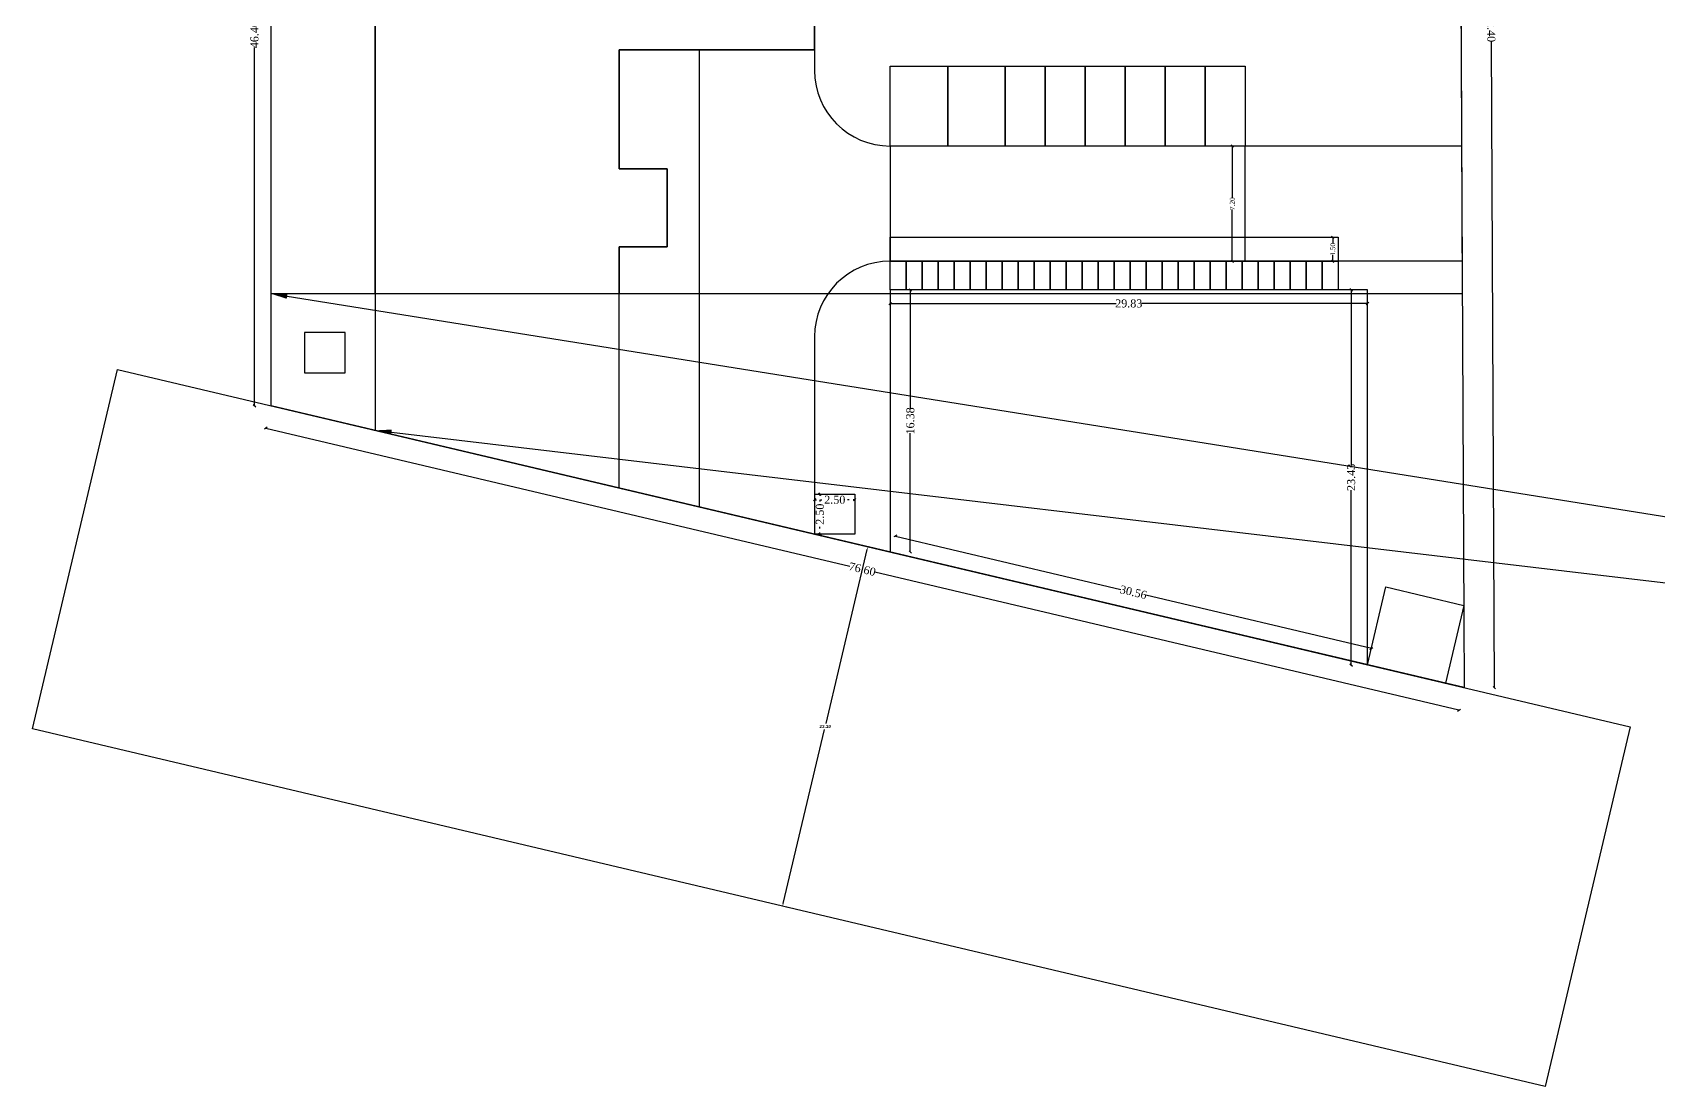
# Model space of a CAD drawing. Header units: metres. Extents: x 0 to 2048, y 111 to 219.
# Drawn here: x 1715.3 to 1816.9, y 110.7 to 176.6 of the extents above; entities that cross this region are included whole.
import ezdxf

# ---------------------------------------------------------------- set-up
doc = ezdxf.new("R2010")
doc.units = ezdxf.units.M
doc.header["$LTSCALE"] = 0.5
doc.header["$MEASUREMENT"] = 0
doc.header["$PDMODE"] = 3
doc.linetypes.add('DOT', pattern=[0.25, 0, -0.25])
for name, color, linetype in [('AISLE_WIDTH_2', 8, 'Continuous'), ('BLK_1_COVERED_AREA', 140, 'Continuous'), ('BLK_1_LVL_0_BLDG_FOOT_PRINT', 1, 'Continuous'), ('BLK_1_LVL_0_FRONT_SETBACK', 2, 'Continuous'), ('BLK_1_LVL_0_SIDE_SETBACK1', 171, 'Continuous'), ('BLK_1_LVL_0_SIDE_SETBACK2', 102, 'Continuous'), ('DRIVE_WAY', 254, 'Continuous'), ('GUARD_ROOM', 2, 'Continuous'), ('OSR_PLAN', 7, 'Continuous'), ('PARKING_SLOT', 30, 'Continuous'), ('PLOT_BOUNDARY', 70, 'Continuous'), ('TWO_WHEELER_PARKING', 2, 'Continuous')]:
    doc.layers.add(name, color=color, linetype=linetype)
for name, color, linetype, lineweight in [('layout bou', 1, 'Continuous', 60), ('layout bou @ 1', 1, 'Continuous', 60), ('PER_AISLE_WIDTH', 5, 'Continuous', 0), ('ROAD_WIDTH', 1, 'Continuous', 13), ('TRANSFORMER_YARD', 7, 'Continuous', 0), ('TWO_WHEELER_DRIVE_WAY', 6, 'Continuous', 0), ('WASTE_DISPOSAL', 7, 'Continuous', 0)]:
    doc.layers.add(name, color=color, linetype=linetype, lineweight=lineweight)
doc.styles.add('Isa-', font='times.ttf')
doc.styles.get("Standard").update_dxf_attribs({"font": ''})
doc.styles.get('Standard').set_extended_font_data('Arial Black')
doc.dimstyles.new('Building Arrow', dxfattribs={"dimscale": 0, "dimtxt": 1, "dimasz": 1, "dimexe": 0.18, "dimexo": 0.0625, "dimgap": 0.09, "dimtad": 0, "dimdec": 1, "dimzin": 0, "dimdsep": 46, "dimtxsty": 'Standard', "dimcen": 0.09, "dimse1": 1, "dimse2": 1, "dimclrt": 7, "dimadec": 1, "dimazin": 0, "dimtfac": 1, "dimtdec": 1, "dimtofl": 0, "dimtmove": 0, "dimatfit": 3, "dimfxl": 0, "dimtolj": 1, "dimtzin": 0, "dimarcsym": 0})
doc.dimstyles.new('STANDARD$0', dxfattribs={"dimtxt": 0.5, "dimasz": 0.1, "dimexe": 2, "dimexo": 2, "dimgap": 0, "dimtad": 0, "dimzin": 0, "dimdsep": 46, "dimtxsty": 'Standard', "dimblk": 'OBLIQUE', "dimcen": -0.0625, "dimse1": 1, "dimse2": 1, "dimclrd": 3, "dimclre": 9, "dimadec": 0, "dimazin": 0, "dimtfac": 1, "dimtix": 1, "dimtofl": 0, "dimtmove": 2, "dimatfit": 3, "dimldrblk": 'OBLIQUE', "dimfxl": 0, "dimtolj": 1, "dimtzin": 0, "dimarcsym": 0})

# ---------------------------------------------------------------- blocks, each defined once
blk = doc.blocks.new('*D4')
at = {"layer": 'Defpoints', "color": 0, "lineweight": -3}
for p in [(1730.17, 160.22), (1730.17, 160.22), (1916.25, 130.45)]:
    blk.add_point(p, dxfattribs=at)
at = {"layer": 'layout bou', "color": 0, "lineweight": -2}
for p, q in [((1731.16, 160.06), (1821.12, 145.67)), ((1915.26, 130.61), (1825.3, 145))]:
    blk.add_line(p, q, dxfattribs=at)
at = {"layer": 'layout bou', "color": 0, "lineweight": -3}
for points in [[(1731.19, 160.23), (1731.14, 159.9), (1730.17, 160.22)], [(1915.29, 130.78), (1915.24, 130.45), (1916.25, 130.45)]]:
    blk.add_solid(points, dxfattribs=at)
at = {"layer": 'layout bou', "color": 7, "lineweight": 15, "insert": (1823.21, 145.34), "char_height": 1, "attachment_point": 5, "rotation": 350.9115}
blk.add_mtext('\\A1;188.4', dxfattribs=at)
blk = doc.blocks.new('*D8')
at = {"layer": 'Defpoints', "color": 0, "lineweight": -3}
for p in [(1736.69, 151.68), (1736.69, 151.68), (1916.25, 130.45)]:
    blk.add_point(p, dxfattribs=at)
at = {"layer": 'layout bou', "color": 0, "lineweight": -2}
for p, q in [((1737.69, 151.56), (1824.39, 141.31)), ((1915.26, 130.57), (1828.56, 140.82))]:
    blk.add_line(p, q, dxfattribs=at)
at = {"layer": 'layout bou', "color": 0, "lineweight": -3}
for points in [[(1737.71, 151.73), (1737.67, 151.4), (1736.69, 151.68)], [(1915.28, 130.74), (1915.24, 130.41), (1916.25, 130.45)]]:
    blk.add_solid(points, dxfattribs=at)
at = {"layer": 'layout bou', "color": 7, "lineweight": 15, "insert": (1826.47, 141.07), "char_height": 1, "attachment_point": 5, "rotation": 353.2586}
blk.add_mtext('\\A1;180.8', dxfattribs=at)
blk = doc.blocks.new('*D9')
at = {"layer": 'Defpoints', "color": 0, "lineweight": -3}
for p in [(1764.13, 208.03), (1764.13, 208.03), (1929.98, 145.7)]:
    blk.add_point(p, dxfattribs=at)
at = {"layer": 'layout bou', "color": 0, "lineweight": -2}
for p, q in [((1765.06, 207.68), (1845.09, 177.61)), ((1929.04, 146.06), (1849.02, 176.13))]:
    blk.add_line(p, q, dxfattribs=at)
at = {"layer": 'layout bou', "color": 0, "lineweight": -3}
for points in [[(1765.12, 207.84), (1765, 207.52), (1764.13, 208.03)], [(1929.1, 146.21), (1928.98, 145.9), (1929.98, 145.7)]]:
    blk.add_solid(points, dxfattribs=at)
at = {"layer": 'layout bou', "color": 7, "lineweight": 15, "insert": (1847.05, 176.87), "char_height": 1, "attachment_point": 5, "rotation": 339.4036}
blk.add_mtext('\\A1;177.2', dxfattribs=at)
blk = doc.blocks.new('_Oblique')
at = {"color": 0, "linetype": 'ByBlock', "lineweight": -2}
blk.add_line((-0.5, -0.5), (0.5, 0.5), dxfattribs=at)
blk = doc.blocks.new('*D11')
at = {"layer": 'Defpoints', "color": 0, "lineweight": -3, "ltscale": 2}
for p in [(1791.04, 169.45), (1790.23, 162.25), (1791.04, 162.25)]:
    blk.add_point(p, dxfattribs=at)
at = {"layer": 'DRIVE_WAY', "color": 3, "lineweight": -2, "ltscale": 2}
for p, q in [((1790.23, 169.45), (1790.23, 166.23)), ((1790.23, 162.25), (1790.23, 165.48))]:
    blk.add_line(p, q, dxfattribs=at)
at = {"layer": 'DRIVE_WAY', "color": 3, "lineweight": -2, "ltscale": 2, "xscale": 0.15, "yscale": 0.15, "zscale": 0.15}
for p, rotation in [((1790.23, 169.45), 90), ((1790.23, 162.25), 270)]:
    blk.add_blockref('_Oblique', p, dxfattribs=dict(at, rotation=rotation))
at = {"layer": 'DRIVE_WAY', "color": 0, "lineweight": -3, "ltscale": 2, "insert": (1790.23, 165.85), "char_height": 0.3, "attachment_point": 5, "rotation": 90, "style": 'Isa-'}
blk.add_mtext('\\A1;7.20', dxfattribs=at)
blk = doc.blocks.new('*D12')
at = {"layer": 'Defpoints', "color": 0, "lineweight": -3, "ltscale": 2}
for p in [(1791.04, 169.45), (1790.23, 162.25), (1791.04, 162.25)]:
    blk.add_point(p, dxfattribs=at)
at = {"layer": 'PER_AISLE_WIDTH', "color": 3, "lineweight": -2, "ltscale": 2}
for p, q in [((1790.23, 169.45), (1790.23, 166.23)), ((1790.23, 162.25), (1790.23, 165.48))]:
    blk.add_line(p, q, dxfattribs=at)
at = {"layer": 'PER_AISLE_WIDTH', "color": 3, "lineweight": -2, "ltscale": 2, "xscale": 0.15, "yscale": 0.15, "zscale": 0.15}
for p, rotation in [((1790.23, 169.45), 90), ((1790.23, 162.25), 270)]:
    blk.add_blockref('_Oblique', p, dxfattribs=dict(at, rotation=rotation))
at = {"layer": 'PER_AISLE_WIDTH', "color": 0, "lineweight": -3, "ltscale": 2, "insert": (1790.23, 165.85), "char_height": 0.3, "attachment_point": 5, "rotation": 90, "style": 'Isa-'}
blk.add_mtext('\\A1;7.20', dxfattribs=at)
blk = doc.blocks.new('*D10')
at = {"layer": 'AISLE_WIDTH_2', "color": 3, "lineweight": -2, "ltscale": 2}
for p, q in [((1790.23, 169.45), (1790.23, 166.23)), ((1790.23, 162.25), (1790.23, 165.48))]:
    blk.add_line(p, q, dxfattribs=at)
at = {"layer": 'Defpoints', "color": 0, "lineweight": -3, "ltscale": 2}
for p in [(1791.04, 169.45), (1790.23, 162.25), (1791.04, 162.25)]:
    blk.add_point(p, dxfattribs=at)
at = {"layer": 'AISLE_WIDTH_2', "color": 3, "lineweight": -2, "ltscale": 2, "xscale": 0.15, "yscale": 0.15, "zscale": 0.15}
for p, rotation in [((1790.23, 169.45), 90), ((1790.23, 162.25), 270)]:
    blk.add_blockref('_Oblique', p, dxfattribs=dict(at, rotation=rotation))
at = {"layer": 'AISLE_WIDTH_2', "color": 0, "lineweight": -3, "ltscale": 2, "insert": (1790.23, 165.85), "char_height": 0.3, "attachment_point": 5, "rotation": 90, "style": 'Isa-'}
blk.add_mtext('\\A1;7.20', dxfattribs=at)
blk = doc.blocks.new('*D14')
at = {"color": 3, "lineweight": -2, "ltscale": 2}
for p, q in [((1729.13, 199.62), (1729.13, 177.23)), ((1729.13, 153.22), (1729.13, 175.61))]:
    blk.add_line(p, q, dxfattribs=at)
at = {"layer": 'Defpoints', "color": 0, "lineweight": -3, "ltscale": 2}
for p in [(1730.17, 199.62), (1729.13, 153.22), (1730.17, 153.22)]:
    blk.add_point(p, dxfattribs=at)
at = {"color": 3, "lineweight": -2, "ltscale": 2, "xscale": 0.15, "yscale": 0.15, "zscale": 0.15}
for p, rotation in [((1729.13, 199.62), 90), ((1729.13, 153.22), 270)]:
    blk.add_blockref('_Oblique', p, dxfattribs=dict(at, rotation=rotation))
at = {"color": 0, "lineweight": -3, "ltscale": 2, "insert": (1729.13, 176.42), "char_height": 0.5, "attachment_point": 5, "rotation": 90, "style": 'Isa-'}
blk.add_mtext('\\A1;46.40', dxfattribs=at)
blk = doc.blocks.new('*D15')
at = {"color": 3, "lineweight": -2, "ltscale": 2}
for p, q in [((1806.22, 218), (1806.41, 177.6)), ((1806.61, 135.6), (1806.42, 176.01))]:
    blk.add_line(p, q, dxfattribs=at)
at = {"layer": 'Defpoints', "color": 0, "lineweight": -3, "ltscale": 2}
for p in [(1804.33, 217.99), (1804.72, 135.6), (1806.61, 135.6)]:
    blk.add_point(p, dxfattribs=at)
at = {"color": 3, "lineweight": -2, "ltscale": 2, "xscale": 0.15, "yscale": 0.15, "zscale": 0.15}
for p, rotation in [((1806.22, 218), 90.26824703703583), ((1806.61, 135.6), 270.2682470370358)]:
    blk.add_blockref('_Oblique', p, dxfattribs=dict(at, rotation=rotation))
at = {"color": 0, "lineweight": -3, "ltscale": 2, "insert": (1806.41, 176.8), "char_height": 0.5, "attachment_point": 5, "rotation": 270.2682, "style": 'Isa-'}
blk.add_mtext('\\A1;82.40', dxfattribs=at)
blk = doc.blocks.new('*D16')
at = {"color": 3, "lineweight": -2, "ltscale": 2}
for p, q in [((1729.84, 151.82), (1766.33, 143.19)), ((1804.39, 134.19), (1767.9, 142.82))]:
    blk.add_line(p, q, dxfattribs=at)
at = {"layer": 'Defpoints', "color": 0, "lineweight": -3, "ltscale": 2}
for p in [(1730.17, 153.22), (1804.72, 135.6), (1804.39, 134.19)]:
    blk.add_point(p, dxfattribs=at)
at = {"color": 3, "lineweight": -2, "ltscale": 2, "xscale": 0.15, "yscale": 0.15, "zscale": 0.15}
for p, rotation in [((1729.84, 151.82), 166.6970485847988), ((1804.39, 134.19), 346.6970485847988)]:
    blk.add_blockref('_Oblique', p, dxfattribs=dict(at, rotation=rotation))
at = {"color": 0, "lineweight": -3, "ltscale": 2, "insert": (1767.11, 143), "char_height": 0.5, "attachment_point": 5, "rotation": 346.697, "style": 'Isa-'}
blk.add_mtext('\\A1;76.60', dxfattribs=at)
blk = doc.blocks.new('*D31')
at = {"layer": 'Defpoints', "color": 0, "lineweight": -3}
for p in [(1767.45, 144.41), (1767.83, 144.32), (1762.52, 121.84)]:
    blk.add_point(p, dxfattribs=at)
at = {"layer": 'ROAD_WIDTH', "color": 0, "lineweight": -2}
for p, q in [((1767.77, 144.33), (1767.27, 144.45)), ((1767.4, 144.23), (1764.83, 133.35)), ((1762.17, 122.1), (1764.75, 132.98)), ((1762.46, 121.85), (1761.96, 121.97))]:
    blk.add_line(p, q, dxfattribs=at)
at = {"layer": 'ROAD_WIDTH', "color": 0, "lineweight": -3}
for points in [[(1767.38, 144.24), (1767.43, 144.23), (1767.45, 144.41)], [(1762.14, 122.11), (1762.2, 122.1), (1762.13, 121.93)]]:
    blk.add_solid(points, dxfattribs=at)
at = {"layer": 'ROAD_WIDTH', "color": 0, "lineweight": -3, "insert": (1764.79, 133.17), "char_height": 0.18, "attachment_point": 5}
blk.add_mtext('\\A1;23.10', dxfattribs=at)
blk = doc.blocks.new('*D33')
at = {"layer": 'Defpoints', "color": 0, "lineweight": -3, "ltscale": 2}
for p in [(1796.84, 163.75), (1796.51, 162.25), (1796.84, 162.25)]:
    blk.add_point(p, dxfattribs=at)
at = {"layer": 'TWO_WHEELER_DRIVE_WAY', "color": 3, "lineweight": -2, "ltscale": 2}
for p, q in [((1796.51, 163.75), (1796.51, 163.36)), ((1796.51, 162.25), (1796.51, 162.65))]:
    blk.add_line(p, q, dxfattribs=at)
at = {"layer": 'TWO_WHEELER_DRIVE_WAY', "color": 3, "lineweight": -2, "ltscale": 2, "xscale": 0.15, "yscale": 0.15, "zscale": 0.15}
for p, rotation in [((1796.51, 163.75), 90), ((1796.51, 162.25), 270)]:
    blk.add_blockref('_Oblique', p, dxfattribs=dict(at, rotation=rotation))
at = {"layer": 'TWO_WHEELER_DRIVE_WAY', "color": 0, "lineweight": -3, "ltscale": 2, "insert": (1796.51, 163), "char_height": 0.3, "attachment_point": 5, "rotation": 90, "style": 'Isa-'}
blk.add_mtext('\\A1;1.50', dxfattribs=at)
blk = doc.blocks.new('*D77')
at = {"color": 3, "lineweight": -2, "ltscale": 2}
for p, q in [((1770.11, 160.45), (1770.11, 153.03)), ((1770.11, 144.08), (1770.11, 151.5))]:
    blk.add_line(p, q, dxfattribs=at)
at = {"layer": 'Defpoints', "color": 0, "lineweight": -3, "ltscale": 2}
for p in [(1768.84, 160.45), (1770.11, 160.45), (1768.84, 144.08)]:
    blk.add_point(p, dxfattribs=at)
at = {"color": 3, "lineweight": -2, "ltscale": 2, "xscale": 0.15, "yscale": 0.15, "zscale": 0.15}
for p, rotation in [((1770.11, 160.45), 90), ((1770.11, 144.08), 270)]:
    blk.add_blockref('_Oblique', p, dxfattribs=dict(at, rotation=rotation))
at = {"color": 0, "lineweight": -3, "ltscale": 2, "insert": (1770.11, 152.27), "char_height": 0.5, "attachment_point": 5, "rotation": 90, "style": 'Isa-'}
blk.add_mtext('\\A1;16.38', dxfattribs=at)
blk = doc.blocks.new('*D78')
at = {"color": 3, "lineweight": -2, "ltscale": 2}
for p, q in [((1769.18, 145.07), (1783.27, 141.74)), ((1798.92, 138.04), (1784.83, 141.37))]:
    blk.add_line(p, q, dxfattribs=at)
at = {"layer": 'Defpoints', "color": 0, "lineweight": -3, "ltscale": 2}
for p in [(1768.94, 144.06), (1798.92, 138.04), (1798.68, 137.02)]:
    blk.add_point(p, dxfattribs=at)
at = {"color": 3, "lineweight": -2, "ltscale": 2, "xscale": 0.15, "yscale": 0.15, "zscale": 0.15}
for p, rotation in [((1769.18, 145.07), 166.6970485847875), ((1798.92, 138.04), 346.6970485847876)]:
    blk.add_blockref('_Oblique', p, dxfattribs=dict(at, rotation=rotation))
at = {"color": 0, "lineweight": -3, "ltscale": 2, "insert": (1784.05, 141.56), "char_height": 0.5, "attachment_point": 5, "rotation": 346.697, "style": 'Isa-'}
blk.add_mtext('\\A1;30.56', dxfattribs=at)
blk = doc.blocks.new('*D79')
at = {"color": 3, "lineweight": -2, "ltscale": 2}
for p, q in [((1797.66, 160.45), (1797.66, 149.53)), ((1797.66, 137.02), (1797.66, 147.95))]:
    blk.add_line(p, q, dxfattribs=at)
at = {"layer": 'Defpoints', "color": 0, "lineweight": -3, "ltscale": 2}
for p in [(1797.66, 160.45), (1798.68, 160.45), (1798.68, 137.02)]:
    blk.add_point(p, dxfattribs=at)
at = {"color": 3, "lineweight": -2, "ltscale": 2, "xscale": 0.15, "yscale": 0.15, "zscale": 0.15}
for p, rotation in [((1797.66, 160.45), 89.99991434520918), ((1797.66, 137.02), 269.9999143452092)]:
    blk.add_blockref('_Oblique', p, dxfattribs=dict(at, rotation=rotation))
at = {"color": 0, "lineweight": -3, "ltscale": 2, "insert": (1797.66, 148.74), "char_height": 0.5, "attachment_point": 5, "rotation": 89.9999, "style": 'Isa-'}
blk.add_mtext('\\A1;23.43', dxfattribs=at)
blk = doc.blocks.new('*D80')
at = {"color": 3, "lineweight": -2, "ltscale": 2}
for p, q in [((1768.84, 159.61), (1782.97, 159.61)), ((1798.68, 159.61), (1784.55, 159.61))]:
    blk.add_line(p, q, dxfattribs=at)
at = {"layer": 'Defpoints', "color": 0, "lineweight": -3, "ltscale": 2}
for p in [(1768.84, 160.45), (1798.68, 160.45), (1798.68, 159.61)]:
    blk.add_point(p, dxfattribs=at)
at = {"color": 3, "lineweight": -2, "ltscale": 2, "xscale": 0.15, "yscale": 0.15, "zscale": 0.15, "rotation": 180}
blk.add_blockref('_Oblique', (1768.84, 159.61), dxfattribs=at)
at = {"color": 3, "lineweight": -2, "ltscale": 2, "xscale": 0.15, "yscale": 0.15, "zscale": 0.15}
blk.add_blockref('_Oblique', (1798.68, 159.61), dxfattribs=at)
at = {"color": 0, "lineweight": -3, "ltscale": 2, "insert": (1783.76, 159.61), "char_height": 0.5, "attachment_point": 5, "style": 'Isa-'}
blk.add_mtext('\\A1;29.83', dxfattribs=at)
blk = doc.blocks.new('*D127')
at = {"layer": 'Defpoints', "color": 0, "lineweight": -3, "ltscale": 2}
for p in [(1764.14, 147.69), (1766.64, 147.69), (1766.64, 147.34)]:
    blk.add_point(p, dxfattribs=at)
at = {"layer": 'GUARD_ROOM', "color": 3, "linetype": 'DOT', "lineweight": -2, "ltscale": 2}
for p, q in [((1764.14, 147.34), (1764.77, 147.34)), ((1766.64, 147.34), (1766.02, 147.34))]:
    blk.add_line(p, q, dxfattribs=at)
at = {"layer": 'GUARD_ROOM', "color": 3, "lineweight": -2, "ltscale": 2, "xscale": 0.15, "yscale": 0.15, "zscale": 0.15, "rotation": 180}
blk.add_blockref('_Oblique', (1764.14, 147.34), dxfattribs=at)
at = {"layer": 'GUARD_ROOM', "color": 3, "lineweight": -2, "ltscale": 2, "xscale": 0.15, "yscale": 0.15, "zscale": 0.15}
blk.add_blockref('_Oblique', (1766.64, 147.34), dxfattribs=at)
at = {"layer": 'GUARD_ROOM', "color": 0, "lineweight": -3, "ltscale": 2, "insert": (1765.39, 147.34), "char_height": 0.5, "attachment_point": 5, "style": 'Isa-'}
blk.add_mtext('\\A1;2.50', dxfattribs=at)
blk = doc.blocks.new('*D128')
at = {"layer": 'Defpoints', "color": 0, "lineweight": -3, "ltscale": 2}
for p in [(1764.14, 147.69), (1764.46, 147.69), (1764.14, 145.19)]:
    blk.add_point(p, dxfattribs=at)
at = {"layer": 'GUARD_ROOM', "color": 3, "linetype": 'DOT', "lineweight": -2, "ltscale": 2}
for p, q in [((1764.46, 147.69), (1764.46, 147.06)), ((1764.46, 145.19), (1764.46, 145.81))]:
    blk.add_line(p, q, dxfattribs=at)
at = {"layer": 'GUARD_ROOM', "color": 3, "lineweight": -2, "ltscale": 2, "xscale": 0.15, "yscale": 0.15, "zscale": 0.15}
for p, rotation in [((1764.46, 147.69), 90), ((1764.46, 145.19), 270)]:
    blk.add_blockref('_Oblique', p, dxfattribs=dict(at, rotation=rotation))
at = {"layer": 'GUARD_ROOM', "color": 0, "lineweight": -3, "ltscale": 2, "insert": (1764.46, 146.44), "char_height": 0.5, "attachment_point": 5, "rotation": 90, "style": 'Isa-'}
blk.add_mtext('\\A1;2.50', dxfattribs=at)

msp = doc.modelspace()

# ---------------------------------------------------------------- linework, layer by layer
at = {"color": 2, "lineweight": -3, "ltscale": 2}
for p, q in [((1756.92408, 175.47078), (1756.92408, 146.89589)), ((1764.12408, 175.47078), (1764.12408, 174.17496)), ((1804.55964, 169.45496), (1768.84408, 169.45496)), ((1804.59335, 169.45496), (1803.65644, 169.45496)), ((1804.59335, 162.25496), (1768.84408, 162.25496)), ((1764.12408, 157.53496), (1764.12408, 145.1935))]:
    msp.add_line(p, q, dxfattribs=at)
for centre, start, end in [((1768.84408, 174.17496), 180, 270), ((1768.84408, 157.53496), 90, 180)]:
    msp.add_arc(centre, 4.72, start, end, dxfattribs=at)
at = {"layer": 'AISLE_WIDTH_2', "color": 8, "lineweight": -3, "ltscale": 2}
msp.add_lwpolyline([(1791.04408, 169.45496), (1768.84408, 169.45496), (1768.84408, 162.25496), (1791.04408, 162.25496)], close=True, dxfattribs=at)
at = {"layer": 'BLK_1_COVERED_AREA', "lineweight": -3}
msp.add_lwpolyline([(1736.67408, 190.72078), (1764.12408, 190.72078), (1764.12408, 175.47078), (1751.92408, 175.47078), (1751.92408, 168.02678), (1754.92408, 168.02678), (1754.92408, 163.15078), (1751.92408, 163.15065), (1751.92408, 160.22078), (1736.67408, 160.22078), (1736.67408, 190.72078)], close=True, dxfattribs=at)
at = {"layer": 'BLK_1_LVL_0_BLDG_FOOT_PRINT', "lineweight": -3, "ltscale": 400}
msp.add_lwpolyline([(1736.67408, 190.72078), (1764.12408, 190.72078), (1764.12408, 175.47078), (1751.92408, 175.47078), (1751.92408, 168.02678), (1754.92408, 168.02678), (1754.92408, 163.15078), (1751.92408, 163.15065), (1751.92408, 160.22078), (1736.67408, 160.22078), (1736.67408, 190.72078)], close=True, dxfattribs=at)
at = {"layer": 'BLK_1_LVL_0_FRONT_SETBACK', "lineweight": -3}
msp.add_lwpolyline([(1736.67408, 160.22078), (1736.67408, 151.6839), (1751.92409, 148.07812), (1751.92408, 160.22078)], close=True, dxfattribs=at)
at = {"layer": 'BLK_1_LVL_0_SIDE_SETBACK1', "lineweight": -3}
msp.add_lwpolyline([(1730.17408, 190.72078), (1736.67408, 190.72078), (1736.67408, 160.22078), (1730.17408, 160.22078)], close=True, dxfattribs=at)
at = {"layer": 'BLK_1_LVL_0_SIDE_SETBACK2', "lineweight": -3}
msp.add_lwpolyline([(1751.92408, 160.22079), (1751.92408, 163.15078), (1754.92409, 163.15078), (1754.92408, 168.02678), (1751.92408, 168.02678), (1751.92408, 175.47078), (1764.12408, 175.47078), (1764.12408, 190.72078), (1804.46008, 190.72078), (1804.60287, 160.22071)], close=True, dxfattribs=at)
at = {"layer": 'DRIVE_WAY', "color": 254, "lineweight": -3, "ltscale": 2}
msp.add_lwpolyline([(1791.04408, 169.45496), (1768.84408, 169.45496), (1768.84408, 162.25496), (1791.04408, 162.25496)], close=True, dxfattribs=at)
at = {"layer": 'GUARD_ROOM', "color": 2, "lineweight": -3, "ltscale": 2}
msp.add_lwpolyline([(1764.14204, 147.68925), (1766.64204, 147.68925), (1766.64204, 145.18925), (1764.14204, 145.18925)], close=True, dxfattribs=at)
at = {"layer": 'OSR_PLAN', "color": 7, "lineweight": -3}
msp.add_lwpolyline([(1768.93785, 144.05531), (1798.67775, 137.02348), (1798.67778, 160.45496), (1768.84408, 160.45496), (1768.84408, 144.07748)], dxfattribs=at)
at = {"layer": 'PARKING_SLOT', "linetype": 'Continuous', "lineweight": -3}
for points in [[(1772.44408, 169.45496), (1768.84408, 169.45496), (1768.84408, 174.45496), (1772.44408, 174.45496)], [(1776.04408, 169.45496), (1772.44408, 169.45496), (1772.44408, 174.45496), (1776.04408, 174.45496)], [(1776.04408, 169.45496), (1776.04408, 174.45496), (1778.54408, 174.45496), (1778.54408, 169.45496)], [(1778.54408, 169.45496), (1778.54408, 174.45496), (1781.04408, 174.45496), (1781.04408, 169.45496)], [(1781.04408, 169.45496), (1781.04408, 174.45496), (1783.54408, 174.45496), (1783.54408, 169.45496)], [(1783.54408, 169.45496), (1783.54408, 174.45496), (1786.04408, 174.45496), (1786.04408, 169.45496)], [(1786.04408, 169.45496), (1786.04408, 174.45496), (1788.54408, 174.45496), (1788.54408, 169.45496)], [(1788.54408, 169.45496), (1788.54408, 174.45496), (1791.04408, 174.45496), (1791.04408, 169.45496)]]:
    msp.add_lwpolyline(points, close=True, dxfattribs=at)
at = {"layer": 'PER_AISLE_WIDTH', "color": 5, "lineweight": -3, "ltscale": 2}
msp.add_lwpolyline([(1791.04408, 169.45496), (1768.84408, 169.45496), (1768.84408, 162.25496), (1791.04408, 162.25496)], close=True, dxfattribs=at)
at = {"layer": 'PLOT_BOUNDARY', "lineweight": -3, "ltscale": 400}
msp.add_lwpolyline([(1730.17408, 199.62078), (1804.3324, 217.99209), (1804.71816, 135.59525), (1730.17408, 153.22078)], close=True, dxfattribs=at)
at = {"layer": 'ROAD_WIDTH', "lineweight": -3}
msp.add_lwpolyline([(1720.57247, 155.49103), (1815.0907, 133.14273), (1809.77539, 110.66257), (1715.25716, 133.01087)], close=True, dxfattribs=at)
at = {"layer": 'TRANSFORMER_YARD', "color": 7, "lineweight": -3}
msp.add_lwpolyline([(1799.82825, 141.88931), (1804.69408, 140.73881), (1803.54358, 135.87298), (1798.67775, 137.02348)], close=True, dxfattribs=at)
at = {"layer": 'TWO_WHEELER_DRIVE_WAY', "color": 6, "lineweight": -3, "ltscale": 2}
msp.add_lwpolyline([(1796.84408, 163.75496), (1796.84408, 162.25496), (1768.84408, 162.25496), (1768.84408, 163.75496)], close=True, dxfattribs=at)
at = {"layer": 'TWO_WHEELER_PARKING', "linetype": 'Continuous', "lineweight": -3}
for points in [[(1768.84408, 160.45496), (1768.84408, 162.25496), (1769.84408, 162.25496), (1769.84408, 160.45496)], [(1769.84408, 160.45496), (1769.84408, 162.25496), (1770.84408, 162.25496), (1770.84408, 160.45496)], [(1770.84408, 160.45496), (1770.84408, 162.25496), (1771.84408, 162.25496), (1771.84408, 160.45496)], [(1771.84408, 160.45496), (1771.84408, 162.25496), (1772.84408, 162.25496), (1772.84408, 160.45496)], [(1772.84408, 160.45496), (1772.84408, 162.25496), (1773.84408, 162.25496), (1773.84408, 160.45496)], [(1773.84408, 160.45496), (1773.84408, 162.25496), (1774.84408, 162.25496), (1774.84408, 160.45496)], [(1774.84408, 160.45496), (1774.84408, 162.25496), (1775.84408, 162.25496), (1775.84408, 160.45496)], [(1775.84408, 160.45496), (1775.84408, 162.25496), (1776.84408, 162.25496), (1776.84408, 160.45496)], [(1776.84408, 160.45496), (1776.84408, 162.25496), (1777.84408, 162.25496), (1777.84408, 160.45496)], [(1777.84408, 160.45496), (1777.84408, 162.25496), (1778.84408, 162.25496), (1778.84408, 160.45496)], [(1778.84408, 160.45496), (1778.84408, 162.25496), (1779.84408, 162.25496), (1779.84408, 160.45496)], [(1779.84408, 160.45496), (1779.84408, 162.25496), (1780.84408, 162.25496), (1780.84408, 160.45496)], [(1780.84408, 160.45496), (1780.84408, 162.25496), (1781.84408, 162.25496), (1781.84408, 160.45496)], [(1781.84408, 160.45496), (1781.84408, 162.25496), (1782.84408, 162.25496), (1782.84408, 160.45496)], [(1782.84408, 160.45496), (1782.84408, 162.25496), (1783.84408, 162.25496), (1783.84408, 160.45496)], [(1783.84408, 160.45496), (1783.84408, 162.25496), (1784.84408, 162.25496), (1784.84408, 160.45496)], [(1784.84408, 160.45496), (1784.84408, 162.25496), (1785.84408, 162.25496), (1785.84408, 160.45496)], [(1785.84408, 160.45496), (1785.84408, 162.25496), (1786.84408, 162.25496), (1786.84408, 160.45496)], [(1786.84408, 160.45496), (1786.84408, 162.25496), (1787.84408, 162.25496), (1787.84408, 160.45496)], [(1787.84408, 160.45496), (1787.84408, 162.25496), (1788.84408, 162.25496), (1788.84408, 160.45496)], [(1788.84408, 160.45496), (1788.84408, 162.25496), (1789.84408, 162.25496), (1789.84408, 160.45496)], [(1789.84408, 160.45496), (1789.84408, 162.25496), (1790.84408, 162.25496), (1790.84408, 160.45496)], [(1790.84408, 160.45496), (1790.84408, 162.25496), (1791.84408, 162.25496), (1791.84408, 160.45496)], [(1791.84408, 160.45496), (1791.84408, 162.25496), (1792.84408, 162.25496), (1792.84408, 160.45496)], [(1792.84408, 160.45496), (1792.84408, 162.25496), (1793.84408, 162.25496), (1793.84408, 160.45496)], [(1793.84408, 160.45496), (1793.84408, 162.25496), (1794.84408, 162.25496), (1794.84408, 160.45496)], [(1794.84408, 160.45496), (1794.84408, 162.25496), (1795.84408, 162.25496), (1795.84408, 160.45496)], [(1795.84408, 160.45496), (1795.84408, 162.25496), (1796.84408, 162.25496), (1796.84408, 160.45496)]]:
    msp.add_lwpolyline(points, close=True, dxfattribs=at)
at = {"layer": 'WASTE_DISPOSAL', "color": 2, "lineweight": -3}
msp.add_lwpolyline([(1732.26201, 155.26915), (1734.79201, 155.26915), (1734.79201, 157.79915), (1732.26201, 157.79915)], close=True, dxfattribs=at)

# ---------------------------------------------------------------- dimensions: what is measured, and where the dimension line sits
at = {"color": 2, "lineweight": -3, "ltscale": 2}
for p1, p2, distance, override, picture, middle in [((1804.3324, 217.99209), (1804.71816, 135.59525), 1.88839, {"dimasz": 0.15, "dimtxsty": 'Isa-'}, '*D15', (1806.41365, 176.80251)), ((1730.17408, 199.62078), (1730.17408, 153.22078), -1.04646, {"dimasz": 0.15, "dimtxsty": 'Isa-'}, '*D14', (1729.12763, 176.42078)), ((1768.84408, 160.45496), (1798.67778, 160.45496), -0.84024, {"dimasz": 0.15, "dimtxsty": 'Isa-', "dimfxlon": 1}, '*D80', (1783.76093, 159.61473)), ((1768.84408, 144.07748), (1768.84408, 160.45496), -1.26847, {"dimasz": 0.15, "dimtxsty": 'Isa-', "dimfxlon": 1}, '*D77', (1770.11256, 152.26622)), ((1798.67775, 137.02348), (1798.67778, 160.45496), 1.01394, {"dimasz": 0.15, "dimtxsty": 'Isa-', "dimfxlon": 1}, '*D79', (1797.66382, 148.73922)), ((1730.17408, 153.22078), (1804.71816, 135.59525), -1.44427, {"dimasz": 0.15, "dimtxsty": 'Isa-'}, '*D16', (1767.1138, 143.0025)), ((1768.93785, 144.05531), (1798.67775, 137.02348), 1.04738, {"dimasz": 0.15, "dimtxsty": 'Isa-', "dimfxlon": 1}, '*D78', (1784.0488, 141.55867))]:
    dim = msp.add_aligned_dim(p1=p1, p2=p2, distance=distance, dimstyle='STANDARD$0', override=override, dxfattribs=at)
    dim.commit()
    dim.dimension.update_dxf_attribs({"geometry": picture, "text_midpoint": middle})
at = {"layer": 'AISLE_WIDTH_2', "color": 8, "lineweight": -3, "ltscale": 2}
dim = msp.add_linear_dim(base=(1790.22809, 162.25496), p1=(1791.04408, 169.45496), p2=(1791.04408, 162.25496), angle=270, dimstyle='STANDARD$0', override={"dimtxt": 0.3, "dimasz": 0.15, "dimtxsty": 'Isa-'}, dxfattribs=at)
dim.commit()
dim.dimension.update_dxf_attribs({"geometry": '*D10', "text_midpoint": (1790.22809, 165.85496)})
at = {"layer": 'DRIVE_WAY', "color": 254, "lineweight": -3, "ltscale": 2}
dim = msp.add_linear_dim(base=(1790.22809, 162.25496), p1=(1791.04408, 169.45496), p2=(1791.04408, 162.25496), angle=270, dimstyle='STANDARD$0', override={"dimtxt": 0.3, "dimasz": 0.15, "dimtxsty": 'Isa-'}, dxfattribs=at)
dim.commit()
dim.dimension.update_dxf_attribs({"geometry": '*D11', "text_midpoint": (1790.22809, 165.85496)})
at = {"layer": 'GUARD_ROOM', "color": 2, "lineweight": -3, "ltscale": 2}
dim = msp.add_linear_dim(base=(1766.64204, 147.3431), p1=(1764.14204, 147.68925), p2=(1766.64204, 147.68925), dimstyle='STANDARD$0', override={"dimasz": 0.15, "dimtxsty": 'Isa-', "dimfxl": 100, "dimfxlon": 1}, dxfattribs=at)
dim.commit()
dim.dimension.update_dxf_attribs({"geometry": '*D127', "text_midpoint": (1765.39204, 147.3431)})
dim = msp.add_linear_dim(base=(1764.46311, 147.68925), p1=(1764.14204, 145.18925), p2=(1764.14204, 147.68925), angle=90, dimstyle='STANDARD$0', override={"dimasz": 0.15, "dimtxsty": 'Isa-', "dimfxl": 100, "dimfxlon": 1}, dxfattribs=at)
dim.commit()
dim.dimension.update_dxf_attribs({"geometry": '*D128', "text_midpoint": (1764.46311, 146.43925)})
at = {"layer": 'layout bou @ 1', "color": 8, "lineweight": 15}
for p1, p2, picture, middle in [((1929.97654, 145.70445), (1764.12569, 208.03165), '*D9', (1847.05112, 176.86805)), ((1916.25154, 130.45445), (1730.17408, 160.22078), '*D4', (1823.21281, 145.33762)), ((1916.25154, 130.45445), (1736.69295, 151.67943), '*D8', (1826.47224, 141.06694))]:
    dim = msp.add_aligned_dim(p1=p1, p2=p2, distance=0, dimstyle='Building Arrow', override={"dimscale": 1, "dimtix": 0, "dimtofl": 0, "dimtmove": 0, "dimatfit": 3}, dxfattribs=at)
    dim.commit()
    dim.dimension.update_dxf_attribs({"geometry": picture, "text_midpoint": middle})
at = {"layer": 'PER_AISLE_WIDTH', "color": 5, "lineweight": -3, "ltscale": 2}
dim = msp.add_linear_dim(base=(1790.22809, 162.25496), p1=(1791.04408, 169.45496), p2=(1791.04408, 162.25496), angle=270, dimstyle='STANDARD$0', override={"dimtxt": 0.3, "dimasz": 0.15, "dimtxsty": 'Isa-'}, dxfattribs=at)
dim.commit()
dim.dimension.update_dxf_attribs({"geometry": '*D12', "text_midpoint": (1790.22809, 165.85496)})
at = {"layer": 'ROAD_WIDTH', "color": 1, "lineweight": -3}
dim = msp.add_aligned_dim(p1=(1762.51628, 121.83672), p2=(1767.83158, 144.31688), distance=0.39609, dimstyle='STANDARD$0', override={"dimtxt": 0.18, "dimasz": 0.18, "dimexe": 0.18, "dimexo": 0.0625, "dimgap": 0.09, "dimtih": 1, "dimtoh": 1, "dimcen": 0.09, "dimse1": 0, "dimse2": 0, "dimclrd": 0, "dimclre": 0, "dimtdec": 4, "dimtix": 0, "dimtmove": 0}, dxfattribs=at)
dim.commit()
dim.dimension.update_dxf_attribs({"geometry": '*D31', "text_midpoint": (1764.78847, 133.16794)})
at = {"layer": 'TWO_WHEELER_DRIVE_WAY', "color": 6, "lineweight": -3, "ltscale": 2}
dim = msp.add_linear_dim(base=(1796.51065, 162.25496), p1=(1796.84408, 163.75496), p2=(1796.84408, 162.25496), angle=270, dimstyle='STANDARD$0', override={"dimtxt": 0.3, "dimasz": 0.15, "dimtxsty": 'Isa-'}, dxfattribs=at)
dim.commit()
dim.dimension.update_dxf_attribs({"geometry": '*D33', "text_midpoint": (1796.51065, 163.00496)})

doc.saveas('drawing.dxf')
